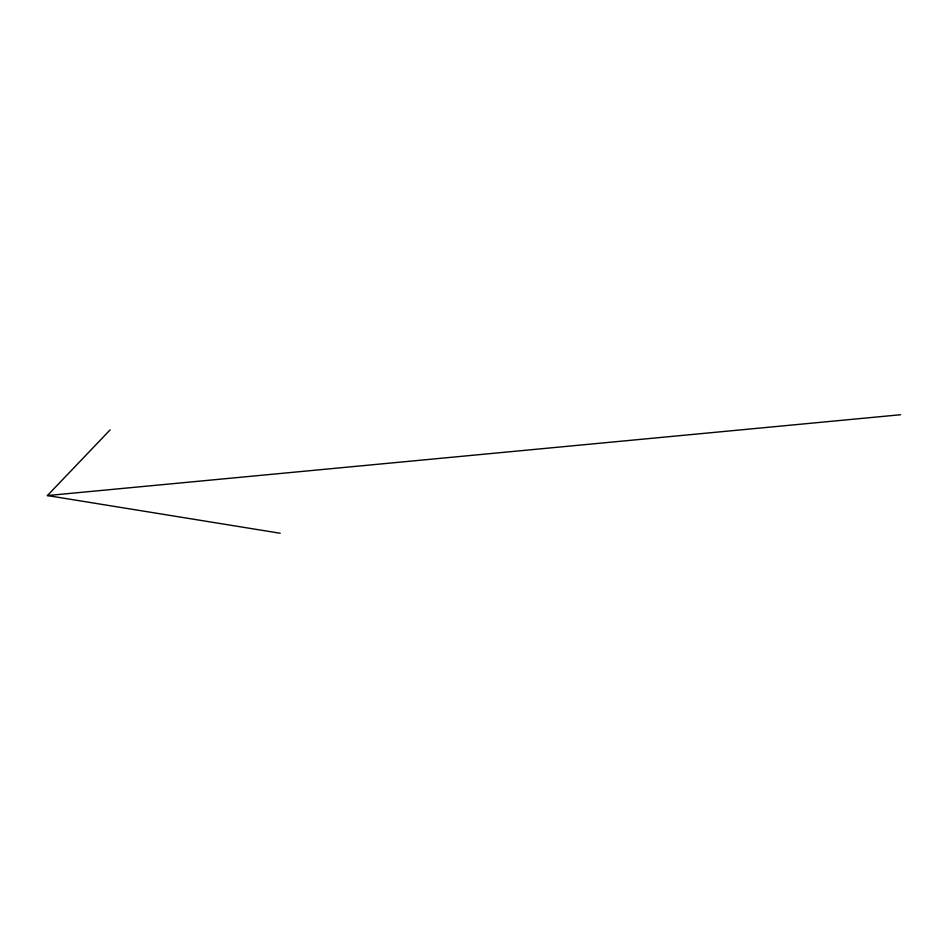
<?xml version="1.0" encoding="UTF-8"?>
<svg xmlns="http://www.w3.org/2000/svg" width="948" height="948" viewBox="0 0 948 948"><rect width="100%" height="100%" fill="white"/><g stroke="black" fill="none" stroke-linecap="round" stroke-linejoin="round"><path stroke-width="1.42" d="M280.217 533.262L47.4 495.555L110.146 429.859M47.4 495.555L900.6 414.738"/></g></svg>
